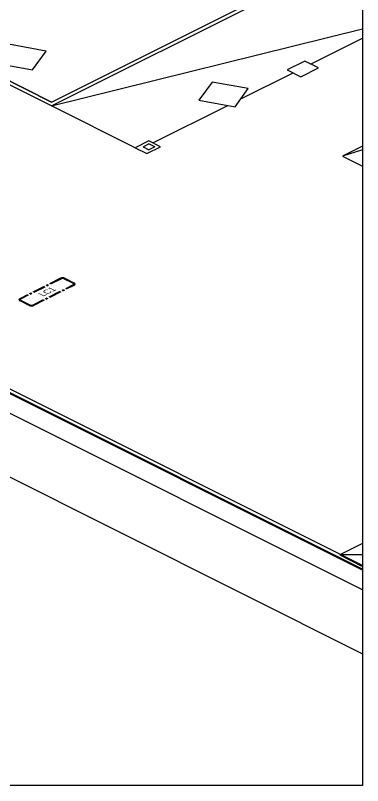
# Model space of a CAD drawing. Header units: millimetres. Extents: x 29838256 to 30236675, y -914750 to -833241.
# Drawn here: x 30131395 to 30143999, y -875244 to -847285 of the extents above; entities that cross this region are included whole.
import ezdxf
from ezdxf.enums import TextEntityAlignment as Align

# ---------------------------------------------------------------- set-up
doc = ezdxf.new("R2010")
doc.units = ezdxf.units.MM
doc.header["$LTSCALE"] = 600
doc.header["$MEASUREMENT"] = 0
doc.linetypes.add('CENTER2', pattern=[1.125, 0.75, -0.125, 0.125, -0.125])
for name, color, linetype in [('e-plan', 9, 'CONTINUOUS'), ('e-text-box', 7, 'CONTINUOUS'), ('Parking-S', 3, 'CONTINUOUS')]:
    doc.layers.add(name, color=color, linetype=linetype)
doc.styles.add('돋움', font='Dotum.TTF')

msp = doc.modelspace()

# ---------------------------------------------------------------- linework, layer by layer
at = {"layer": 'e-plan', "extrusion": (0, -0.866025, 0.5)}
for p, q in [((30132704.5, -850428.4, 2652.5), (30141969.2, -845796.1, 10675.9)), ((30132704.5, -850569.9, 2407.5), (30142110.6, -845866.8, 10553.4)), ((30132704.5, -850569.9, 2407.5), (30143998.6, -847778.1, 7243.1)), ((30142110.6, -849049.3, 5041.2), (30143998.6, -848105.3, 6676.2)), ((30132704.5, -850428.4, 2652.5), (30129840.3, -848996.3, 5133)), ((30132704.5, -850569.9, 2407.5), (30129840.3, -849137.7, 4888)), ((30139574.9, -850317.2, 2845.1), (30141474.1, -849367.6, 4489.9)), ((30135745.6, -852090.4, -226.1), (30132704.5, -850569.9, 2407.6)), ((30136382.1, -851913.6, 80.1), (30139104.5, -850552.4, 2437.8)), ((30136240.6, -851842.9, 202.6), (30135745.6, -852090.4, -226.1)), ((30136665, -852055, -164.9), (30136240.6, -851842.9, 202.6)), ((30135745.6, -852090.4, -226.1), (30136169.9, -852302.6, -593.6)), ((30136028.5, -852055, -164.9), (30136240.6, -851949, 18.9)), ((30136028.5, -852055, -164.9), (30136240.6, -852161.1, -348.6)), ((30136169.9, -852302.6, -593.6), (30136665, -852055, -164.9)), ((30136452.8, -852055, -164.9), (30136240.6, -851949, 18.9)), ((30136452.8, -852055, -164.9), (30136240.6, -852161.1, -348.6)), ((30143998.6, -852030.4, -122.2), (30143274.8, -852392.3, -749.1)), ((30143998.6, -852169.6, -363.3), (30143274.8, -852392.3, -749.1)), ((30143274.8, -852392.3, -749.1), (30143998.6, -852754.2, -1375.9)), ((30143998.6, -867249.6, -26482.6), (30115470.1, -852985.3, -1776.2)), ((30143998.6, -867391, -26727.6), (30115470.1, -853126.8, -2021.2)), ((30143998.6, -867426.4, -26788.9), (30115470.1, -853162.1, -2082.4)), ((30143998.6, -868133.6, -28013.8), (30115470.1, -853869.4, -3307.4)), ((30115470.1, -856155.3, -7266.8), (30143998.6, -870464.4, -32050.9)), ((30143998.6, -866457.8, -25111.2), (30143171.4, -866871.4, -25827.5)), ((30143998.6, -866871.4, -25827.5), (30143171.4, -866871.4, -25827.5)), ((30143171.4, -866871.4, -25827.5), (30143998.6, -867285, -26543.9))]:
    msp.add_line(p, q, dxfattribs=at)
at = {"layer": 'e-plan', "ltscale": 0.5, "extrusion": (0, -0.866025, 0.5)}
for p, q in [((30132704.5, -850428.4, 2652.5), (30141969.2, -845796.1, 10675.9)), ((30132505.6, -848579.9, 5854.3), (30131142.9, -848331.9, 6283.9)), ((30132009.6, -849261.3, 4674.1), (30132505.6, -848579.9, 5854.3)), ((30129840.3, -848996.3, 5133), (30132704.5, -850428.4, 2652.5)), ((30130646.9, -849013.2, 5103.7), (30132009.6, -849261.3, 4674.1)), ((30141898.4, -848943.2, 5224.9), (30141261.9, -849261.5, 4673.7)), ((30142393.5, -849190.8, 4796.2), (30141898.4, -848943.2, 5224.9)), ((30141261.9, -849261.5, 4673.7), (30141757, -849509, 4245)), ((30141757, -849509, 4245), (30142393.5, -849190.8, 4796.2)), ((30138531.8, -849703.1, 3908.8), (30138052.9, -850361, 2769.3)), ((30139847.6, -849942.6, 3494), (30138531.8, -849703.1, 3908.8)), ((30139368.6, -850600.5, 2354.5), (30139847.6, -849942.6, 3494)), ((30138052.9, -850361, 2769.3), (30139368.6, -850600.5, 2354.5))]:
    msp.add_line(p, q, dxfattribs=at)
at = {"layer": 'e-text-box'}
msp.add_lwpolyline([(30115470.1, -836099.7), (30143998.6, -836099.7), (30143998.6, -875244.4), (30115470.1, -875244.4)], close=True, dxfattribs=at)
at = {"layer": 'Parking-S', "color": 0, "linetype": 'CENTER2', "extrusion": (0, -0.866025, 0.5), "elevation": 737818.9}
for points in [[(30133532.9, -436067), (30133179.3, -435713.4, 0.4142136), (30133037.9, -435713.4), (30131552.7, -437198.5, 0.4142136), (30131552.7, -437340), (30131906.3, -437693.6, 0.4142136), (30132047.8, -437693.6), (30133532.9, -436208.4, 0.4142136)], [(30133501.1, -436098.8), (30133147.5, -435745.2, 0.4142136), (30133069.7, -435745.2), (30131584.5, -437230.4, 0.4142136), (30131584.5, -437308.2), (30131938.1, -437661.8, 0.4142136), (30132015.9, -437661.8), (30133501.1, -436176.6, 0.4142136)]]:
    msp.add_lwpolyline(points, format="xyb", close=True, dxfattribs=at)

# ---------------------------------------------------------------- texts
at = {"layer": 'Parking-S', "color": 7, "extrusion": (0, -0.866025, 0.5), "style": '돋움'}
msp.add_text('LC1', height=292.77, rotation=45, dxfattribs=at).set_placement((30132547.1, -436688.9, 737818.9), align=Align.MIDDLE)

doc.saveas('drawing.dxf')
